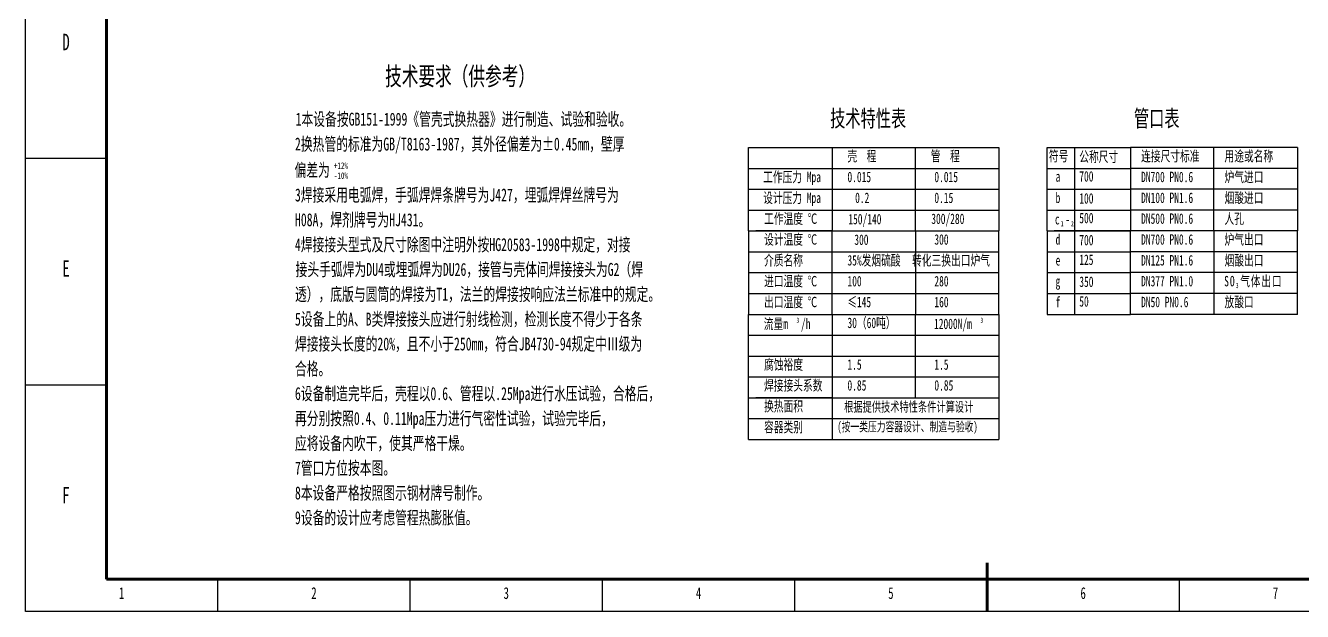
# Model space of a CAD drawing. Header units: millimetres. Extents: x -14850 to 14850, y -10500 to 10500.
# Drawn here: x -14850 to 4871, y -10500 to -1449 of the extents above; entities that cross this region are included whole.
import ezdxf

# ---------------------------------------------------------------- set-up
doc = ezdxf.new("R2010")
doc.units = ezdxf.units.MM
for name, color, linetype, lineweight in [('CAXA0', 7, 'Continuous', 70), ('CAXA3', 7, 'Continuous', 25), ('CAXA4', 3, 'Continuous', 25)]:
    doc.layers.add(name, color=color, linetype=linetype, lineweight=lineweight)
doc.styles.add('UserTxtStyle1', font='SIMFANG.TTF', dxfattribs={"width": 0.667})
doc.styles.add('标准', font='SimSun.ttf', dxfattribs={"width": 0.667})

# ---------------------------------------------------------------- blocks, each defined once
blk = doc.blocks.new('CAXBLOCK0')
at = {"attachment_point": 1, "rotation": 360, "style": '标准'}
for s, insert, char_height in [('\\fSimSun;S', (3662, -5317), 161), ('\\fSimSun;O', (3751, -5317), 161), ('\\fSimSun;气', (3910, -5317), 161), ('\\fSimSun;体', (4073, -5317), 161), ('\\fSimSun;出', (4236, -5317), 161), ('\\fSimSun;口', (4400, -5317), 161), ('\\fSimSun;3', (3841, -5425), 80.5)]:
    blk.add_mtext(s, dxfattribs=dict(at, insert=insert, char_height=char_height))
blk = doc.blocks.new('CAXBLOCK1')
at = {"attachment_point": 1, "rotation": 360, "style": '标准'}
for s, insert, char_height in [('\\fSimSun;c', (1048, -4360), 161), ('\\fSimSun;1', (1138, -4469), 80.5), ('\\fSimSun;-', (1207, -4360), 161), ('\\fSimSun;2', (1296, -4469), 80.5)]:
    blk.add_mtext(s, dxfattribs=dict(at, insert=insert, char_height=char_height))
blk = doc.blocks.new('CAXBLOCK2')
at = {"attachment_point": 1, "style": '标准'}
for s, insert, char_height in [('\\fSimSun;流量m', (-3449, -5976), 160.98), ('\\fSimSun;3', (-2943, -5961), 80.5), ('\\fSimSun;/h', (-2874, -5976), 160.98)]:
    blk.add_mtext(s, dxfattribs=dict(at, insert=insert, char_height=char_height))
blk = doc.blocks.new('CAXBLOCK28', base_point=(14350, -10000))
at = {"layer": 'CAXA0', "color": 0, "linetype": 'Continuous', "lineweight": 25}
for p, q in [((-14850, -10500), (-14850, 10500)), ((-14850, -3500), (-13600, -3500)), ((-14850, -7000), (-13600, -7000)), ((-11880, -10500), (-11880, -10000)), ((-8910, -10500), (-8910, -10000)), ((-5940, -10500), (-5940, -10000)), ((-2970, -10500), (-2970, -10000)), ((0, -10500), (0, -10000)), ((2970, -10500), (2970, -10000)), ((14850, -10500), (-14850, -10500))]:
    blk.add_line(p, q, dxfattribs=at)
at = {"layer": 'CAXA0', "color": 0, "linetype": 'Continuous', "lineweight": 70}
for p, q in [((-13600, 10000), (-13600, -10000)), ((0, -10500), (0, -9750)), ((-13600, -10000), (14350, -10000))]:
    blk.add_line(p, q, dxfattribs=at)
at = {"layer": 'CAXA0', "color": 0, "linetype": 'Continuous', "lineweight": 25, "attachment_point": 1, "style": 'UserTxtStyle1'}
for s, insert, char_height in [('\\fFangSong_GB2312;D', (-14283, -1575), 255.47), ('\\fFangSong_GB2312;E', (-14283, -5075), 255.47), ('\\fFangSong_GB2312;F', (-14283, -8575), 255.47), ('\\fFangSong_GB2312;1', (-13407, -10125), 182.48), ('\\fFangSong_GB2312;2', (-10437, -10125), 182.48), ('\\fFangSong_GB2312;3', (-7467, -10125), 182.48), ('\\fFangSong_GB2312;4', (-4497, -10125), 182.48), ('\\fFangSong_GB2312;5', (-1527, -10125), 182.48), ('\\fFangSong_GB2312;6', (1443, -10125), 182.48), ('\\fFangSong_GB2312;7', (4413, -10125), 182.48)]:
    blk.add_mtext(s, dxfattribs=dict(at, insert=insert, char_height=char_height))
blk = doc.blocks.new('CAXBLOCK58')
at = {"attachment_point": 1, "style": '标准'}
for s, insert, char_height in [('\\fSimSun;12000N/m', (-819, -5976), 160.98), ('\\fSimSun;3', (-102, -5961), 80.5)]:
    blk.add_mtext(s, dxfattribs=dict(at, insert=insert, char_height=char_height))
blk = doc.blocks.new('CAXBLOCK60')
at = {"insert": (-10679, -2795), "char_height": 200, "attachment_point": 1, "style": '标准'}
blk.add_mtext('\\fSimSun;1本设备按GB151-1999《管壳式换热器》进行制造、试验和验收。', dxfattribs=at)
blk = doc.blocks.new('CAXBLOCK61')
at = {"insert": (-10689, -3179), "char_height": 200, "attachment_point": 1, "style": '标准'}
blk.add_mtext('\\fSimSun;2换热管的标准为GB/T8163-1987，其外径偏差为{%%P}0.45mm，壁厚', dxfattribs=at)
blk = doc.blocks.new('CAXBLOCK62')
at = {"attachment_point": 1, "style": '标准'}
for s, insert, char_height in [('\\fSimSun;偏差为', (-10696, -3582), 200), ('\\fSimSun;+12%', (-10088, -3563), 100), ('\\fSimSun;-10%', (-10088, -3717), 100)]:
    blk.add_mtext(s, dxfattribs=dict(at, insert=insert, char_height=char_height))
blk = doc.blocks.new('CAXBLOCK63')
at = {"insert": (-10689, -3966), "char_height": 200, "attachment_point": 1, "style": '标准'}
blk.add_mtext('\\fSimSun;3焊接采用电弧焊，手弧焊焊条牌号为J427，埋弧焊焊丝牌号为', dxfattribs=at)
blk = doc.blocks.new('CAXBLOCK64')
at = {"insert": (-10689, -4349), "char_height": 200, "attachment_point": 1, "style": '标准'}
blk.add_mtext('\\fSimSun;H08A，焊剂牌号为HJ431。', dxfattribs=at)
blk = doc.blocks.new('CAXBLOCK65')
at = {"insert": (-10689, -4733), "char_height": 200, "attachment_point": 1, "style": '标准'}
blk.add_mtext('\\fSimSun;4焊接接头型式及尺寸除图中注明外按HG20583-1998中规定，对接', dxfattribs=at)
blk = doc.blocks.new('CAXBLOCK66')
at = {"insert": (-10679, -5116), "char_height": 200, "attachment_point": 1, "style": '标准'}
blk.add_mtext('\\fSimSun;接头手弧焊为DU4或埋弧焊为DU26，接管与壳体间焊接接头为G2（焊', dxfattribs=at)
blk = doc.blocks.new('CAXBLOCK67')
at = {"insert": (-10689, -5500), "char_height": 200, "attachment_point": 1, "style": '标准'}
blk.add_mtext('\\fSimSun;透），底版与圆筒的焊接为T1，法兰的焊接按响应法兰标准中的规定。', dxfattribs=at)
blk = doc.blocks.new('CAXBLOCK68')
at = {"insert": (-10689, -5884), "char_height": 200, "attachment_point": 1, "style": '标准'}
blk.add_mtext('\\fSimSun;5设备上的A、B类焊接接头应进行射线检测，检测长度不得少于各条', dxfattribs=at)
blk = doc.blocks.new('CAXBLOCK69')
at = {"insert": (-10689, -6267), "char_height": 200, "attachment_point": 1, "style": '标准'}
blk.add_mtext('\\fSimSun;焊接接头长度的20%，且不小于250mm，符合JB4730-94规定中Ⅲ级为', dxfattribs=at)
blk = doc.blocks.new('CAXBLOCK70')
at = {"insert": (-10689, -6651), "char_height": 200, "attachment_point": 1, "style": '标准'}
blk.add_mtext('\\fSimSun;合格。', dxfattribs=at)
blk = doc.blocks.new('CAXBLOCK71')
at = {"insert": (-10689, -7034), "char_height": 200, "attachment_point": 1, "style": '标准'}
blk.add_mtext('\\fSimSun;6设备制造完毕后，壳程以0.6、管程以.25Mpa进行水压试验，合格后，', dxfattribs=at)
blk = doc.blocks.new('CAXBLOCK72')
at = {"insert": (-10689, -7418), "char_height": 200, "attachment_point": 1, "style": '标准'}
blk.add_mtext('\\fSimSun;再分别按照0.4、0.11Mpa压力进行气密性试验，试验完毕后，', dxfattribs=at)
blk = doc.blocks.new('CAXBLOCK73')
at = {"insert": (-10689, -7802), "char_height": 200, "attachment_point": 1, "style": '标准'}
blk.add_mtext('\\fSimSun;应将设备内吹干，使其严格干燥。', dxfattribs=at)
blk = doc.blocks.new('CAXBLOCK74')
at = {"insert": (-10689, -8185), "char_height": 200, "attachment_point": 1, "style": '标准'}
blk.add_mtext('\\fSimSun;7管口方位按本图。', dxfattribs=at)
blk = doc.blocks.new('CAXBLOCK75')
at = {"insert": (-10689, -8569), "char_height": 200, "attachment_point": 1, "style": '标准'}
blk.add_mtext('\\fSimSun;8本设备严格按照图示钢材牌号制作。', dxfattribs=at)
blk = doc.blocks.new('CAXBLOCK76')
at = {"insert": (-10689, -8952), "char_height": 200, "attachment_point": 1, "style": '标准'}
blk.add_mtext('\\fSimSun;9设备的设计应考虑管程热膨胀值。', dxfattribs=at)

msp = doc.modelspace()

# ---------------------------------------------------------------- linework, layer by layer
at = {"layer": 'CAXA3', "linetype": 'Continuous', "lineweight": 25}
for p, q in [((-3681.93, -3334.4), (-2394.08, -3334.4)), ((-3681.93, -3334.4), (181.62, -3334.4)), ((-3681.93, -4622.25), (-3681.93, -3334.4)), ((-3681.93, -3334.4), (-2394.08, -3334.4)), ((-3681.93, -3334.4), (181.62, -3334.4)), ((-2394.08, -3334.4), (-2394.08, -4622.25)), ((-1106.23, -4622.25), (-1106.23, -3334.4)), ((181.62, -3334.4), (181.62, -4622.25)), ((929.05, -3334.4), (2216.9, -3334.4)), ((929.05, -4622.25), (929.05, -3334.4)), ((929.05, -3334.4), (2216.9, -3334.4)), ((929.05, -3334.4), (2216.9, -3334.4)), ((929.05, -3334.4), (2216.9, -3334.4)), ((1351.55, -3334.4), (1351.55, -5910.1)), ((2216.9, -3334.4), (2216.9, -4622.25)), ((4792.6, -3334.4), (2216.9, -3334.4)), ((4792.6, -3334.4), (2216.9, -3334.4)), ((2216.9, -3334.4), (2216.9, -4622.25)), ((3504.75, -4622.25), (3504.75, -3334.4)), ((4792.6, -3334.4), (4792.6, -4622.25)), ((-3681.93, -3656.36), (181.62, -3656.36)), ((929.05, -3656.36), (2216.9, -3656.36)), ((4792.6, -3656.36), (2216.9, -3656.36)), ((-3681.93, -3978.32), (181.62, -3978.32)), ((929.05, -3978.32), (2216.9, -3978.32)), ((4792.6, -3978.32), (2216.9, -3978.32)), ((-3681.93, -4300.28), (181.62, -4300.28)), ((929.05, -4300.28), (2216.9, -4300.28)), ((4792.6, -4300.28), (2216.9, -4300.28)), ((-3681.93, -4622.25), (-3681.93, -5910.1)), ((-3681.93, -4622.25), (181.62, -4622.25)), ((-3681.93, -4622.25), (181.62, -4622.25)), ((-2394.08, -4622.25), (-3572.46, -4622.25)), ((-2394.08, -4622.25), (-3572.46, -4622.25)), ((-2394.08, -5910.1), (-2394.08, -4622.25)), ((-1106.23, -4622.25), (-1106.23, -5910.1)), ((181.62, -5910.1), (181.62, -4622.25)), ((929.05, -4622.25), (929.05, -5910.1)), ((929.05, -4622.25), (2216.9, -4622.25)), ((929.05, -4622.25), (2216.9, -4622.25)), ((2216.9, -4622.25), (1038.52, -4622.25)), ((2216.9, -4622.25), (1038.52, -4622.25)), ((2216.9, -5910.1), (2216.9, -4622.25)), ((4792.6, -4622.25), (2216.9, -4622.25)), ((4792.6, -4622.25), (2216.9, -4622.25)), ((2216.9, -5910.1), (2216.9, -4622.25)), ((3504.75, -4622.25), (3504.75, -5910.1)), ((4792.6, -5910.1), (4792.6, -4622.25)), ((-3681.93, -4944.21), (181.62, -4944.21)), ((929.05, -4944.21), (2216.9, -4944.21)), ((929.05, -4944.21), (2216.9, -4944.21)), ((4792.6, -4944.21), (2216.9, -4944.21)), ((-3681.93, -5266.17), (181.62, -5266.17)), ((929.05, -5266.17), (2216.9, -5266.17)), ((929.05, -5266.17), (2216.9, -5266.17)), ((4792.6, -5266.17), (2216.9, -5266.17)), ((-3681.93, -5588.13), (181.62, -5588.13)), ((929.05, -5588.13), (2216.9, -5588.13)), ((929.05, -5588.13), (2216.9, -5588.13)), ((4792.6, -5588.13), (2216.9, -5588.13)), ((-3681.93, -5910.1), (-2394.08, -5910.1)), ((-3681.93, -5910.1), (181.62, -5910.1)), ((-3681.93, -5910.1), (-2394.08, -5910.1)), ((-3681.93, -5910.1), (181.62, -5910.1)), ((-3681.93, -7841.87), (-3681.93, -5910.1)), ((-2394.08, -5910.1), (-2394.08, -7841.87)), ((-1106.23, -7197.94), (-1106.23, -5910.1)), ((181.62, -5910.1), (181.62, -7841.87)), ((929.05, -5910.1), (2216.9, -5910.1)), ((929.05, -5910.1), (2216.9, -5910.1)), ((929.05, -5910.1), (2216.9, -5910.1)), ((929.05, -5910.1), (2216.9, -5910.1)), ((4792.6, -5910.1), (2216.9, -5910.1)), ((4792.6, -5910.1), (2216.9, -5910.1)), ((-3681.93, -6232.06), (181.62, -6232.06)), ((-3681.93, -6554.02), (181.62, -6554.02)), ((-3681.93, -6875.98), (181.62, -6875.98)), ((-3681.93, -7197.94), (181.62, -7197.94)), ((-3681.93, -7197.94), (181.62, -7197.94)), ((-2394.08, -7197.94), (-3572.46, -7197.94)), ((-2394.08, -7197.94), (-3572.46, -7197.94)), ((-3681.93, -7519.91), (181.62, -7519.91)), ((-3681.93, -7841.87), (181.62, -7841.87))]:
    msp.add_line(p, q, dxfattribs=at)

# ---------------------------------------------------------------- block references
at = {"layer": 'CAXA0', "linetype": 'Continuous', "lineweight": 70}
msp.add_blockref('CAXBLOCK28', (14350, -10000), dxfattribs=at)
at = {"layer": 'CAXA4', "linetype": 'Continuous', "lineweight": 25}
for name in ['CAXBLOCK60', 'CAXBLOCK61', 'CAXBLOCK62', 'CAXBLOCK63', 'CAXBLOCK64', 'CAXBLOCK1', 'CAXBLOCK65', 'CAXBLOCK66', 'CAXBLOCK0', 'CAXBLOCK67', 'CAXBLOCK68', 'CAXBLOCK2', 'CAXBLOCK58', 'CAXBLOCK69', 'CAXBLOCK70', 'CAXBLOCK71', 'CAXBLOCK72', 'CAXBLOCK73', 'CAXBLOCK74', 'CAXBLOCK75', 'CAXBLOCK76']:
    msp.add_blockref(name, (0, 0), dxfattribs=at)

# ---------------------------------------------------------------- texts
at = {"layer": 'CAXA4', "linetype": 'Continuous', "lineweight": 25, "attachment_point": 1, "style": '标准'}
for s, insert, char_height in [('\\fSimSun;技术要求（供参考）', (-9297.25, -2090.12), 282.8427), ('\\fSimSun;技术特性表', (-2423.92, -2754.15), 258.2351), ('\\fSimSun;管口表', (2268.55, -2754.6), 258.2351), ('\\fSimSun;壳  程', (-2155.94, -3385.11), 160.9811), ('\\fSimSun;管  程', (-868.09, -3385.11), 160.9811), ('\\fSimSun;符号', (954.7, -3385.11), 160.9811), ('\\fSimSun;公称尺寸', (1424.53, -3394.41), 160.9811), ('\\fSimSun;连接尺寸标准', (2379.27, -3385.11), 160.9811), ('\\fSimSun;工作压力 Mpa', (-3458.49, -3707.07), 160.9811), ('\\fSimSun;0.015', (-2155.94, -3707.07), 160.9811), ('\\fSimSun;0.015', (-813.84, -3707.07), 160.9811), ('\\fSimSun;a', (1058.62, -3699.87), 160.981), ('\\fSimSun;炉气进口', (3667.12, -3707.07), 160.9811), ('\\fSimSun;设计压力 Mpa', (-3458.49, -4029.03), 160.9811), ('\\fSimSun;0.2', (-2037.56, -4029.03), 160.9811), ('\\fSimSun;0.15', (-813.84, -4029.03), 160.9811), ('\\fSimSun;工作温度 ℃', (-3443.78, -4350.99), 160.9811), ('\\fSimSun;150/140', (-2142.67, -4358.72), 160.9811), ('\\fSimSun;300/280', (-861.29, -4353.66), 160.9811), ('\\fSimSun;500', (1424.53, -4341.69), 160.9811), ('\\fSimSun;DN500 PN0.6', (2379.27, -4350.99), 160.9811), ('\\fSimSun;设计温度 ℃', (-3443.78, -4672.96), 160.9811), ('\\fSimSun;300', (-2050.17, -4676.86), 160.9811), ('\\fSimSun;300', (-813.84, -4672.96), 160.9811), ('\\fSimSun;d', (1058.62, -4672.96), 160.981), ('\\fSimSun;700', (1424.53, -4682.26), 160.9811), ('\\fSimSun;DN700 PN0.6', (2379.27, -4672.96), 160.9811), ('\\fSimSun;介质名称', (-3443.78, -4994.92), 160.9811), ('\\fSimSun;35%发烟硫酸', (-2155.94, -4994.92), 160.9811), ('\\fSimSun;转化三换出口炉气', (-1158.17, -4994.92), 160.9811), ('\\fSimSun;进口温度 ℃', (-3443.78, -5316.88), 160.9811), ('\\fSimSun;100', (-2155.94, -5316.88), 160.9811), ('\\fSimSun;280', (-813.84, -5316.88), 160.9811), ('\\fSimSun;出口温度 ℃', (-3443.78, -5638.84), 160.9811), ('\\fSimSun;≤145', (-2155.94, -5638.84), 160.9811), ('\\fSimSun;160', (-813.84, -5638.84), 160.9811), ('\\fSimSun;f', (1058.62, -5638.84), 160.981), ('\\fSimSun;50', (1424.53, -5629.54), 160.9811), ('\\fSimSun;30（60吨）', (-2155.94, -5960.8), 160.9811), ('\\fSimSun;腐蚀裕度', (-3443.78, -6604.73), 160.9811), ('\\fSimSun;1.5', (-2155.94, -6604.73), 160.9811), ('\\fSimSun;1.5', (-813.84, -6604.73), 160.9811), ('\\fSimSun;焊接接头系数', (-3443.78, -6926.69), 160.9811), ('\\fSimSun;0.85', (-2155.94, -6926.69), 160.9811), ('\\fSimSun;0.85', (-813.84, -6926.69), 160.9811), ('\\fSimSun;换热面积', (-3443.78, -7248.65), 160.9811), ('\\fSimSun;根据提供技术特性条件计算设计', (-2207.3, -7261.84), 152.6383), ('\\fSimSun;容器类别', (-3443.78, -7570.62), 160.9811), ('\\fSimSun;(按一类压力容器设计、制造与验收)', (-2312.05, -7572.23), 145.3844)]:
    msp.add_mtext(s, dxfattribs=dict(at, insert=insert, char_height=char_height))
for s, insert, char_height, rotation in [('\\fSimSun;用途或名称', (3667.12, -3385.11), 160.9811, 359.999991), ('\\fSimSun;700', (1424.53, -3697.77), 160.9811, 359.999994), ('\\fSimSun;DN700 PN0.6', (2379.27, -3707.07), 160.9811, 359.999994), ('\\fSimSun;b', (1058.62, -4029.03), 160.981, 0.000006), ('\\fSimSun;100', (1424.53, -4038.33), 160.9811, 0.000006), ('\\fSimSun;DN100 PN1.6', (2379.27, -4029.03), 160.9811, 0.000006), ('\\fSimSun;烟酸进口', (3667.12, -4029.03), 160.9811, 359.999997), ('\\fSimSun;人孔', (3667.12, -4350.99), 160.9811, 0.000009), ('\\fSimSun;炉气出口', (3667.12, -4672.96), 160.9811, 359.999991), ('\\fSimSun;e', (1058.62, -4994.92), 160.981, 359.999994), ('\\fSimSun;125', (1424.53, -4985.62), 160.9811, 359.999994), ('\\fSimSun;DN125 PN1.6', (2379.27, -4994.92), 160.9811, 359.999988), ('\\fSimSun;烟酸出口', (3667.12, -4994.92), 160.9811, 0.000003), ('\\fSimSun;DN377 PN1.0', (2379.27, -5316.88), 160.9811, 0.000006), ('\\fSimSun;g', (1058.62, -5316.88), 160.981, 0.000006), ('\\fSimSun;350', (1424.53, -5326.18), 160.9811, 0.000006), ('\\fSimSun;DN50 PN0.6', (2379.27, -5638.84), 160.9811, 359.999994), ('\\fSimSun;放酸口', (3667.12, -5638.84), 160.9811, 0.000009)]:
    msp.add_mtext(s, dxfattribs=dict(at, insert=insert, char_height=char_height, rotation=rotation))

doc.saveas('drawing.dxf')
